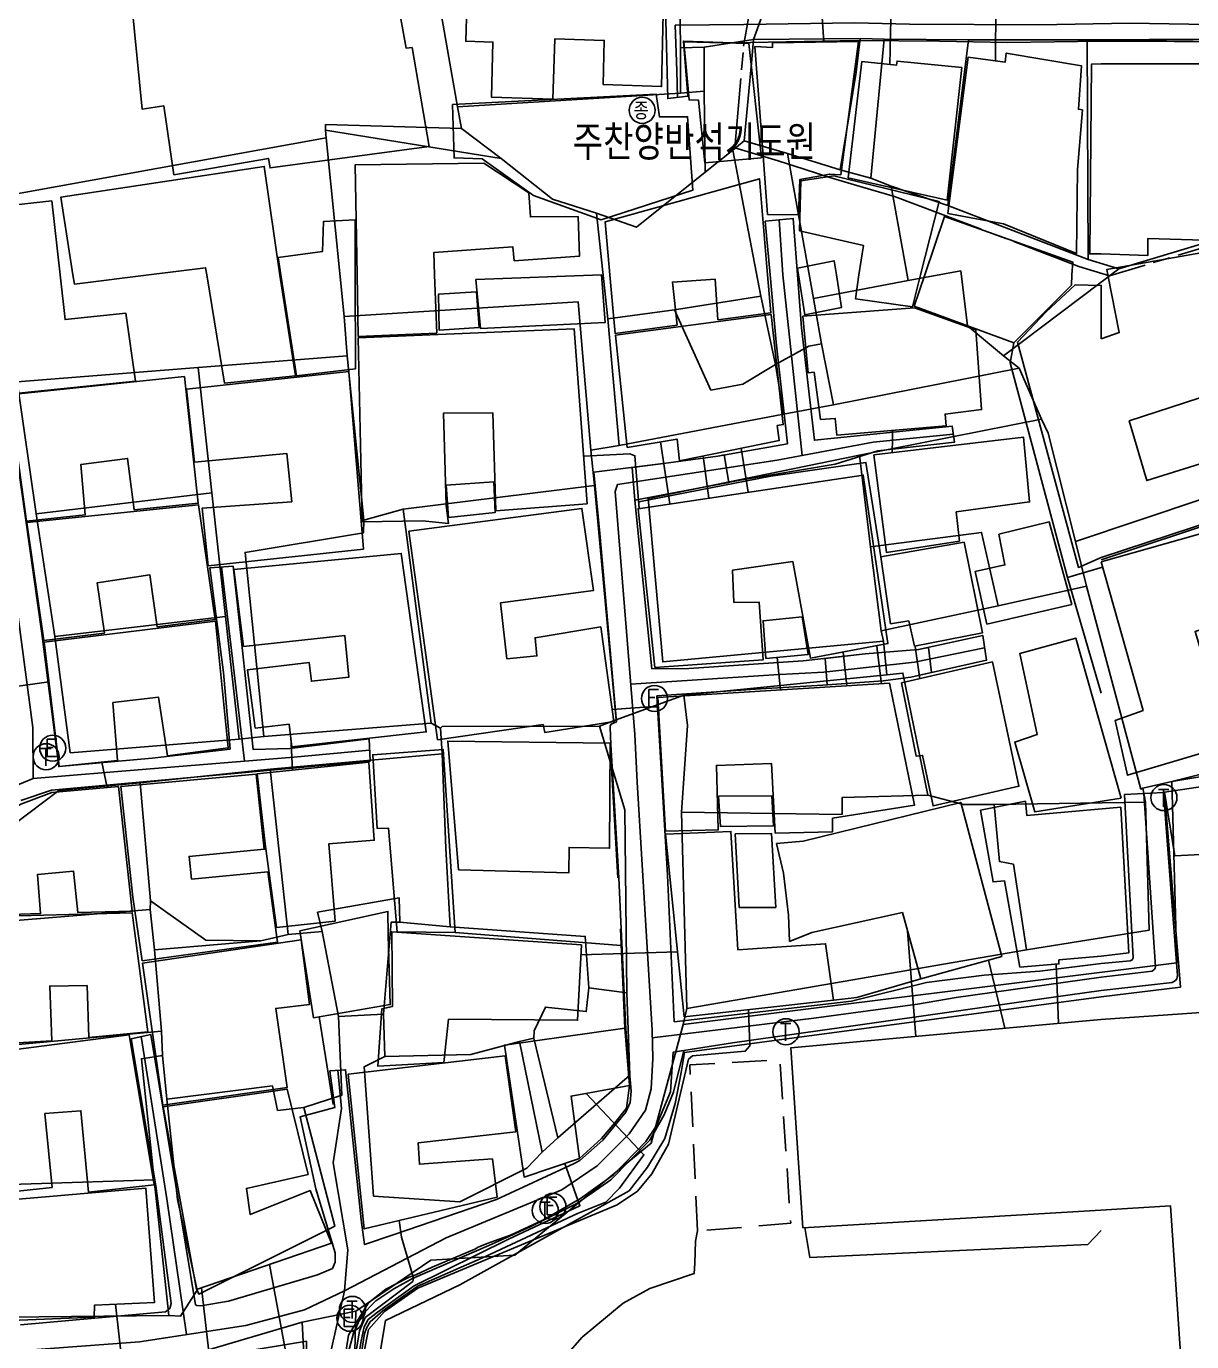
# Model space of a CAD drawing. Header units: feet. Extents: x 197796 to 199821, y 552499 to 555392.
# Drawn here: x 198871 to 198938, y 553632.3 to 553707.9 of the extents above; entities that cross this region are included whole.
import ezdxf

# ---------------------------------------------------------------- set-up
doc = ezdxf.new("R2010")
doc.units = ezdxf.units.FT
doc.header["$MEASUREMENT"] = 0
doc.linetypes.add('ANYANG3', pattern=[3, 2, -1])
doc.linetypes.add('JEON', pattern=[12, 4, -0.5, 1, -0.5, 4, -0.5, 1, -0.5])
for name, color, linetype in [('AAA001', 7, 'CONTINUOUS'), ('AAA004', 7, 'ANYANG3'), ('AAA008', 7, 'CONTINUOUS'), ('AAB124', 7, 'CONTINUOUS'), ('AAC001', 7, 'CONTINUOUS'), ('AD002', 7, 'CONTINUOUS'), ('AD0022', 1, 'CONTINUOUS'), ('ADA085', 1, 'CONTINUOUS'), ('AE150', 7, 'CONTINUOUS'), ('AZ0202', 7, 'CONTINUOUS'), ('AZ0203', 7, 'CONTINUOUS'), ('AZ080', 1, 'CONTINUOUS'), ('AZ0802', 7, 'CONTINUOUS'), ('CAA001', 7, 'CONTINUOUS'), ('CAA002', 30, 'CONTINUOUS'), ('EA0018', 7, 'JEON'), ('wipco_지적', 20, 'CONTINUOUS'), ('ZC002', 7, 'CONTINUOUS')]:
    doc.layers.add(name, color=color, linetype=linetype)
doc.styles.add('GHS', font='ROMANS', dxfattribs={"bigfont": 'NGSW.shx'})
doc.styles.add('NGSW', font='ROMANS.shx', dxfattribs={"bigfont": 'NGSW.shx'})

# ---------------------------------------------------------------- blocks, each defined once
blk = doc.blocks.new('AZ0203')
at = {"layer": 'AZ0203'}
blk.add_circle((0, 0), 0.75, dxfattribs=at)
at = {"layer": 'AZ0203', "style": 'GHS'}
blk.add_text('T', height=1, dxfattribs=at).set_placement((-0.362, -0.524))
blk = doc.blocks.new('AAB124')
at = {"layer": 'AAB124'}
blk.add_circle((0, 0), 0.75, dxfattribs=at)
at = {"layer": 'AAB124', "style": 'GHS'}
blk.add_text('종', height=1, dxfattribs=at).set_placement((-0.494, -0.533))
blk = doc.blocks.new('AZ0202')
at = {"layer": 'AZ0202'}
blk.add_circle((0, 0), 0.75, dxfattribs=at)
at = {"layer": 'AZ0202', "style": 'GHS'}
blk.add_text('E', height=1, dxfattribs=at).set_placement((-0.496, -0.477))

msp = doc.modelspace()

# ---------------------------------------------------------------- linework, layer by layer
at = {"layer": 'AAA001', "color": 255, "flags": 128}
for points in [[(198904.74, 553710.73), (198904.73, 553712.29), (198899.59, 553712.52), (198899.47, 553710.43), (198907.61, 553710.29), (198907.49, 553704.41), (198904.13, 553704.53), (198904.19, 553707.07), (198901.35, 553707.16), (198901.24, 553703.69), (198897.71, 553703.8), (198897.79, 553706.97), (198896.23, 553707.02), (198896.3, 553709.74), (198894.61, 553709.78), (198894.82, 553715.6), (198896.3, 553715.56), (198896.3, 553715.81), (198908.07, 553715.83), (198908.1, 553710.81)], [(198879.45, 553699.34), (198878.87, 553703.3), (198877.63, 553703.11), (198877.03, 553709.13), (198887, 553710.61), (198887.09, 553709.96), (198892.2, 553709.92), (198892.8, 553706.63), (198893.14, 553706.66), (198894.12, 553700.97), (198884.98, 553699.74), (198884.88, 553700.28)], [(198912.5, 553706.89), (198913.23, 553700.32), (198909.98, 553700.03), (198909.61, 553703.63), (198909.07, 553703.65), (198908.76, 553706.98)], [(198913.57, 553697.07), (198913.32, 553700.44), (198912.85, 553706.72), (198913.87, 553706.67), (198913.87, 553706.92), (198918.8, 553707), (198917.79, 553699.34), (198917.16, 553699.38), (198915.44, 553699.08), (198915.36, 553697.05)], [(198918.21, 553699.17), (198919, 553705.85), (198920.99, 553705.64), (198921.03, 553705.88), (198924.75, 553705.51), (198923.91, 553697.89)], [(198923.94, 553697.11), (198927.15, 553696.53), (198931.35, 553694.81), (198931.4, 553699.65), (198931.68, 553703.07), (198931.45, 553703.11), (198931.63, 553705.61), (198927.3, 553706.34), (198927.25, 553705.82), (198925.12, 553706.1)], [(198932.77, 553694.8), (198935.44, 553694.7), (198935.45, 553695.69), (198938.67, 553695.58), (198938.69, 553696.66), (198941.68, 553696.57), (198941.9, 553705.72), (198932.77, 553705.73), (198932.2, 553705.7), (198932.11, 553694.79)], [(198889.99, 553693.59), (198890.05, 553690.05), (198894.56, 553690.24), (198894.44, 553693.59), (198894.39, 553694.87), (198898.93, 553695.21), (198899.02, 553694.4), (198902.76, 553694.66), (198902.7, 553696.94), (198899.95, 553696.92), (198899.85, 553698.3), (198897.27, 553700.02), (198889.87, 553699.92)], [(198904.52, 553693.59), (198904.81, 553690.22), (198908.38, 553690.7), (198908.11, 553693.18), (198910.56, 553693.35), (198910.73, 553691.01), (198913.77, 553691.41), (198913.58, 553693.59), (198913.11, 553699.12), (198904.25, 553696.64)], [(198922.38, 553693.59), (198923.44, 553697.8), (198917.4, 553699.29), (198915.49, 553699), (198915.42, 553696.12), (198919.09, 553695.28), (198918.83, 553693.59), (198918.63, 553692.22), (198921.91, 553691.75)], [(198869.21, 553693.6), (198869.96, 553686.73), (198877.24, 553687.48), (198876.69, 553691.38), (198873.19, 553691.02), (198872.9, 553693.6), (198872.42, 553697.84), (198868.78, 553697.45)], [(198931.08, 553693.59), (198931.05, 553692.99), (198927.75, 553689.69), (198922.01, 553691.8), (198922.62, 553693.59), (198923.75, 553696.94), (198931.13, 553694.33)], [(198932.76, 553689.92), (198933.8, 553690.27), (198933.15, 553693.59), (198933.09, 553693.9), (198942.38, 553695.54), (198942.67, 553693.59), (198942.87, 553692.17), (198938.58, 553691.28), (198939.97, 553687.02), (198934.38, 553685.19), (198935.38, 553681.76), (198938.46, 553682.72), (198939.42, 553679.53), (198932.76, 553677.35), (198931.45, 553676.77), (198927.95, 553689.73), (198929.6, 553691.47), (198931.26, 553693.02), (198932.77, 553692.98)], [(198915.36, 553693.59), (198915.73, 553691.29), (198917.84, 553691.72), (198917.54, 553693.59), (198917.41, 553694.4), (198915.3, 553693.97)], [(198896.81, 553693.33), (198904.04, 553693.59), (198904.25, 553690.86), (198897.08, 553690.5)], [(198896.99, 553690.56), (198894.69, 553690.42), (198894.66, 553692.48), (198896.84, 553692.61)], [(198916.62, 553685.27), (198916.26, 553687.99), (198915.91, 553687.96), (198915.6, 553691.21), (198922.03, 553691.7), (198925.56, 553690.43), (198925.89, 553685.85), (198923.79, 553685.59), (198923.85, 553684.91), (198917.56, 553684.38), (198917.47, 553685.34)], [(198905.51, 553683.67), (198904.83, 553690.12), (198913.78, 553691.31), (198914.48, 553684.98), (198914.14, 553684.93), (198914.25, 553684.06), (198908.51, 553682.9), (198908.38, 553684.15)], [(198890.27, 553679.4), (198890.05, 553689.98), (198902.46, 553690.49), (198903.2, 553680.43), (198897.96, 553680.03), (198897.78, 553685.66), (198894.94, 553685.64), (198895.1, 553680.33), (198895.24, 553679.3), (198893.75, 553679.45)], [(198870.98, 553679.44), (198869.97, 553686.69), (198880.05, 553687.74), (198880.85, 553680.46), (198877.17, 553680.08), (198876.78, 553683.04), (198874.09, 553682.68), (198874.34, 553679.79)], [(198881.42, 553676.86), (198881.07, 553680.17), (198886.22, 553680.55), (198885.94, 553683.33), (198880.64, 553682.83), (198880.18, 553687.02), (198889.51, 553688.04), (198890.35, 553677.83)], [(198919.7, 553683.25), (198928.29, 553684.27), (198928.65, 553680.54), (198924.43, 553679.96), (198924.61, 553678.29), (198920.41, 553677.64)], [(198895.1, 553681.51), (198897.84, 553681.69), (198897.92, 553679.93), (198895.23, 553679.65)], [(198907.09, 553671.02), (198906.14, 553680.15), (198919.08, 553682.08), (198920.5, 553672.39), (198916.04, 553671.56), (198915.03, 553677.11), (198911.56, 553676.61), (198911.65, 553674.76), (198913.09, 553674.78), (198913.33, 553671.47)], [(198871.97, 553672.57), (198871, 553679.36), (198880.87, 553680.38), (198881.82, 553673.77), (198878.49, 553673.36), (198878.07, 553676.34), (198875.04, 553675.89), (198875.45, 553673)], [(198894.6, 553666.87), (198892.96, 553678.85), (198902.91, 553680.16), (198903.57, 553675.44), (198898.23, 553674.74), (198898.59, 553671.52), (198900.32, 553671.69), (198900.21, 553672.73), (198903.99, 553673.35), (198904.75, 553667.91), (198900.78, 553667.28), (198900.68, 553667.74)], [(198926.19, 553673.51), (198925.51, 553676.53), (198927.23, 553676.92), (198926.88, 553678.68), (198929.78, 553679.39), (198931.07, 553674.64)], [(198922.02, 553672.24), (198921.7, 553673.7), (198920.65, 553673.53), (198920.09, 553677.39), (198924.88, 553678.22), (198925.94, 553673.02)], [(198882.9, 553676.65), (198892.52, 553677.58), (198893.96, 553667.32), (198886.23, 553666.46), (198886.07, 553667.77), (198884.12, 553667.54), (198883.68, 553670.89), (198887.23, 553671.3), (198887.35, 553670.23), (198889.5, 553670.46), (198889.28, 553672.85), (198883.45, 553672.23)], [(198876.21, 553665.67), (198872.859, 553665.33), (198871.98, 553672.48), (198881.84, 553673.68), (198882.57, 553666.4), (198879.08, 553665.94), (198878.57, 553669.31), (198875.94, 553669)], [(198913.49, 553671.53), (198913.32, 553673.71), (198915.57, 553673.94), (198915.91, 553671.76)], [(198921.28, 553670.13), (198926.52, 553671.34), (198928.03, 553664.19), (198923.1, 553663.06), (198922.49, 553665.97), (198922.12, 553665.93)], [(198907.27, 553669.29), (198920.6, 553670.11), (198922.02, 553663.1), (198917.32, 553662.35), (198917.31, 553661.57), (198914.02, 553661.5), (198913.8, 553665.51), (198910.64, 553665.39), (198910.75, 553661.68), (198907.71, 553661.62)], [(198895.82, 553659.39), (198902.16, 553659.22), (198902.17, 553660.68), (198904.5, 553660.63), (198904.53, 553666.67), (198895.19, 553666.79)], [(198892.28, 553655.83), (198891.79, 553661.78), (198891.14, 553661.76), (198890.88, 553666), (198894.92, 553666.31), (198895.62, 553655.78)], [(198952.14, 553666.19), (198952.62, 553661), (198937, 553660.19), (198936.41, 553663.85)], [(198884.24, 553664.91), (198890.66, 553665.57), (198890.97, 553661.09), (198888.36, 553660.89), (198888.71, 553656.43), (198885.35, 553656.08), (198884.69, 553660.89)], [(198877.63, 553654.15), (198877.08, 553657.81), (198876.4, 553664.18), (198884.18, 553664.89), (198884.64, 553660.57), (198880.32, 553660.16), (198880.46, 553658.86), (198884.84, 553659.27), (198885.4, 553655.23)], [(198868.31, 553656.77), (198868.13, 553661.63), (198870.64, 553663.17), (198872.43, 553663.84), (198876.26, 553664.17), (198877.05, 553657.01), (198873.93, 553656.93), (198873.67, 553659.32), (198871.6, 553659.12), (198871.78, 553656.87)], [(198910.76, 553663.62), (198913.82, 553663.65), (198913.92, 553661.91), (198910.87, 553661.88)], [(198914.84, 553655.26), (198914.79, 553656.79), (198914.5, 553659.2), (198914.1, 553660.9), (198915.63, 553661.04), (198924.69, 553663.26), (198927.05, 553654.4), (198922.4, 553653.12), (198921.33, 553656.93), (198916.13, 553655.79)], [(198932.76, 553654.43), (198930.33, 553654.21), (198930.33, 553653.98), (198928.09, 553653.8), (198927.21, 553658.75), (198926.55, 553658.69), (198925.83, 553662.81), (198928.41, 553663.33), (198928.48, 553662.52), (198933.89, 553662.99), (198934.36, 553654.62)], [(198908.78, 553650.94), (198907.72, 553661.44), (198911.47, 553661.6), (198911.88, 553654.79), (198916.92, 553655.14), (198917.38, 553651.89)], [(198911.71, 553661.46), (198913.8, 553661.48), (198914.05, 553657.23), (198911.95, 553657.22)], [(198867.22, 553649.26), (198867.17, 553651.79), (198868.43, 553651.99), (198868.31, 553656.68), (198877.05, 553656.92), (198877.95, 553650.07), (198874.55, 553649.75), (198874.46, 553652.73), (198872.31, 553652.71), (198872.43, 553649.56)], [(198886.68, 553655.89), (198891.75, 553657), (198891.77, 553655.64), (198891.89, 553651.64), (198887.48, 553650.89)], [(198878.82, 553645.86), (198877.65, 553654.03), (198886.76, 553655.37), (198887.25, 553651.65), (198885.3, 553651.42), (198885.95, 553646.87)], [(198902.88, 553655.08), (198891.97, 553655.83), (198892.01, 553651.53), (198891.41, 553651.4), (198891.18, 553648.1), (198894.96, 553648.32), (198895.24, 553650.8), (198902.66, 553650.74)], [(198868.99, 553640.76), (198868.12, 553648.78), (198876.87, 553649.9), (198878.31, 553641.29), (198874.54, 553640.85), (198874.1, 553645.54), (198872.03, 553645.38), (198872.44, 553641.13)], [(198905.38, 553650.29), (198905.64, 553646.99), (198902.28, 553646.38), (198902.77, 553642.79), (198899.58, 553641.73), (198898.45, 553649.31)], [(198898.5, 553648.7), (198889.46, 553647.64), (198890.39, 553638.75), (198898.04, 553640.58), (198897.76, 553642.77), (198893.56, 553642.46), (198893.5, 553643.7), (198899.1, 553644.33)], [(198888.5, 553637.92), (198880.75, 553635.26), (198878.83, 553645.76), (198885.96, 553646.78), (198887.16, 553641.88), (198883.62, 553641.07), (198883.84, 553639.57), (198887.28, 553640.95)], [(198869.62, 553633.46), (198869.38, 553640.37), (198877.84, 553641.08), (198878.33, 553634.51), (198874.88, 553634.36), (198874.86, 553633.67)]]:
    msp.add_lwpolyline(points, close=True, dxfattribs=at)
for points in [[(198878, 553693.59), (198873.73, 553693.06), (198873.64, 553693.59), (198872.95, 553698.06), (198884.64, 553699.82), (198885.53, 553693.58), (198886.43, 553687.78), (198882.36, 553687.36), (198881.34, 553693.59), (198881.27, 553694), (198878, 553693.59)], [(198885.6, 553693.59), (198886.49, 553687.79), (198889.88, 553688.18), (198889.87, 553693.59), (198889.86, 553696.76), (198888.05, 553696.66), (198888, 553694.94), (198885.45, 553694.59), (198885.6, 553693.59)], [(198932.76, 553677.1), (198935.17, 553668.54), (198933.57, 553667.98), (198934.28, 553664.83), (198943.25, 553667.5), (198941.76, 553670.77), (198939.12, 553669.9), (198938.16, 553673.08), (198941.71, 553674.23), (198940.09, 553679.17), (198932.76, 553677.1)]]:
    msp.add_lwpolyline(points, dxfattribs=at)
at = {"layer": 'AAA001', "color": 255}
msp.add_lwpolyline([(198933.91, 553663.5), (198931.3, 553672.71), (198928.08, 553671.83), (198929.08, 553667.16), (198927.79, 553666.73), (198928.95, 553662.72), (198933.91, 553663.5)], dxfattribs=at)
at = {"layer": 'AAA004', "color": 255, "flags": 128}
msp.add_lwpolyline([(198909.56, 553638.63), (198909.11, 553648.18), (198914.28, 553648.47), (198914.91, 553639.07)], close=True, dxfattribs=at)
at = {"layer": 'AAA008', "color": 255, "flags": 128}
for points in [[(198895.46, 553703.39), (198907.18, 553703.97), (198907.36, 553702.67), (198908.98, 553702.68), (198909.29, 553698.46), (198904.01, 553696.76), (198900.12, 553698.15), (198897.18, 553700.27), (198895.56, 553700.31)], [(198932.75, 553639.82), (198936.75, 553640.07), (198939.44, 553600.49), (198957.06, 553600.07), (198953.19, 553659.13), (198939.16, 553658.22), (198939.62, 553651.27), (198932.75, 553650.79), (198914.92, 553649.16), (198915.61, 553638.81)]]:
    msp.add_lwpolyline(points, close=True, dxfattribs=at)
at = {"layer": 'AAC001', "color": 255, "flags": 128}
for points in [[(198930.83, 553676.2), (198927.53, 553688.54), (198927.75, 553689.69)], [(198906.17, 553680.54), (198913.77, 553682.01), (198919.24, 553682.81), (198920.09, 553677.39)], [(198939.96, 553679.6), (198932.76, 553677.2)], [(198932.76, 553669.54), (198930.83, 553676.2), (198932.84, 553676.78)], [(198904.53, 553666.6), (198904.98, 553658.93)], [(198888.5, 553570.48), (198884.94, 553575.67), (198887.13, 553596.05), (198884.86, 553596.59), (198886.87, 553605.27), (198891.61, 553633.48), (198895.89, 553635.54), (198905.62, 553640.93), (198906.67, 553642.29), (198907.68, 553643.94), (198908.27, 553645.95), (198908.61, 553647.73), (198908.81, 553648.89), (198932.76, 553652.08), (198937.32, 553652.64), (198936.41, 553663.85)], [(198905.12, 553656), (198905.38, 553650.29)], [(198905.17, 553655.04), (198895.62, 553655.78)], [(198922.4, 553653.12), (198918.72, 553652.04), (198917.38, 553651.9)], [(198888.61, 553645.9), (198887.79, 553650.94)], [(198905.64, 553646.99), (198905.47, 553645.69), (198904.8, 553644.85), (198904.04, 553643.95), (198902.77, 553642.79)]]:
    msp.add_lwpolyline(points, dxfattribs=at)
at = {"layer": 'AD002', "color": 255, "flags": 128}
for points in [[(198908.41, 553703.8), (198908.36, 553705.31), (198908.27, 553707.94), (198912.22, 553707.98), (198918.6, 553708.08), (198921.74, 553708.01), (198929.16, 553707.97), (198934.41, 553708.05), (198944.56, 553707.88), (198951.39, 553707.57), (198952.31, 553707.57), (198952.87, 553707.8), (198953.18, 553708.32), (198953.43, 553711.9), (198953.86, 553714.9), (198954.37, 553718.04), (198955.28, 553722.26), (198956.12, 553725.81), (198956.51, 553727.86), (198956.54, 553729.4), (198956.21, 553730.62), (198955.09, 553733.59), (198952.66, 553740.46)], [(198871.35, 553664.63), (198871.33, 553667.57), (198867.87, 553693.6), (198867.56, 553695.46), (198866.16, 553706.08), (198866.12, 553706.44), (198865.47, 553707.74), (198864.09, 553714.74), (198863.9, 553716.31), (198862.79, 553725.01)], [(198914.45, 553693.59), (198914.25, 553696.75)], [(198914.45, 553693.59), (198915.57, 553683.21)], [(198924.26, 553684.43), (198919.65, 553683.97), (198914.13, 553682.94), (198904.96, 553681.54), (198904.82, 553681.14), (198905.95, 553667.16), (198906.08, 553664.42), (198906.94, 553650.17), (198906.98, 553648.54), (198906.89, 553646.79), (198906.57, 553645.57), (198905.63, 553644.22), (198903.78, 553642.38), (198901.76, 553640.99), (198895.1, 553638.24), (198889.25, 553635.18), (198886.96, 553634.1), (198883.59, 553633.2), (198877.47, 553632.26), (198870.53, 553631.73), (198864.55, 553631.66), (198858.42, 553631.29), (198847.65, 553630.63), (198837.79, 553629.81)], [(198882.18, 553676.8), (198882.87, 553671.03), (198883.51, 553665.64)], [(198926.06, 553672.15), (198922.02, 553671.32), (198916.82, 553670.76), (198913.95, 553670.6), (198905.71, 553670.07)], [(198890.7, 553666.27), (198886.34, 553665.87), (198877.85, 553665.17), (198871.35, 553664.63), (198869.44, 553663.86), (198866.75, 553661.27), (198865.88, 553660.17), (198849.12, 553658.74), (198844.59, 553658.22), (198838.83, 553657.57), (198829.32, 553659.47), (198821.62, 553661.01), (198819.72, 553661.06), (198818.35, 553660.73), (198816.73, 553659.64), (198816.02, 553659.45), (198810.51, 553660.35), (198810.27, 553660.25), (198809.32, 553657.03), (198808.33, 553655.51), (198807.04, 553654.6), (198804.71, 553653.54)], [(198935.22, 553663.77), (198935.88, 553653.82), (198935.86, 553653.73), (198935.82, 553653.67), (198935.69, 553653.57), (198932.76, 553653.22), (198924.43, 553652.04), (198922.2, 553651.66), (198916.25, 553650.86), (198906.95, 553649.74)], [(198877.56, 553649.8), (198879.04, 553640.48), (198880.17, 553632.67)], [(198888.87, 553647.87), (198889.08, 553645.66), (198888.61, 553642.55), (198889.44, 553637.55), (198889.25, 553635.18), (198888.22, 553630.59), (198887.63, 553624.25), (198886.26, 553613.34), (198885.34, 553605.44), (198883.68, 553597.32)]]:
    msp.add_lwpolyline(points, dxfattribs=at)
at = {"layer": 'AD0022', "color": 255, "flags": 128}
for points in [[(198907.68, 553710.51), (198907.84, 553703.72), (198908.99, 553703.87), (198908.74, 553707.03), (198911.57, 553706.93), (198918.77, 553707.07), (198923.47, 553707.02), (198927.36, 553706.95), (198932.77, 553707.02), (198941.17, 553706.98), (198952.27, 553706.63), (198952.63, 553706.65), (198953.2, 553706.84), (198953.58, 553707.15), (198953.75, 553707.59), (198953.82, 553709.56)], [(198888.68, 553627.46), (198889.48, 553632.63), (198890.64, 553634.49), (198891.63, 553635.28), (198892.85, 553635.92), (198892.98, 553635.98), (198893.35, 553636.11), (198894.29, 553636.55), (198896.75, 553637.59), (198896.95, 553637.69), (198897.45, 553637.91), (198897.88, 553638.07), (198898.8, 553638.39), (198900.66, 553639.24), (198902.83, 553640.5), (198904.73, 553641.85), (198906.58, 553643.77), (198907.18, 553644.66), (198908, 553646.63), (198908.1, 553648.07), (198908.15, 553648.9), (198911.57, 553649.44), (198917.97, 553650.35), (198925.09, 553651.36), (198930.03, 553652.06), (198932.76, 553652.45), (198936.84, 553652.91), (198937.03, 553653.02), (198937.12, 553653.13), (198937.16, 553653.32), (198936.35, 553663.83), (198934.1, 553663.71), (198934.61, 553654.33), (198934.55, 553654.22), (198934.42, 553654.16), (198932.76, 553654), (198929.23, 553653.56), (198926.04, 553653.33), (198922.72, 553652.92), (198918.4, 553651.83), (198908.22, 553650.66), (198907.97, 553656.13), (198907.82, 553659.09), (198907.22, 553669.39), (198913.17, 553669.8), (198916.76, 553670), (198920.23, 553670.25), (198921.81, 553670.47), (198926.17, 553671.44), (198925.95, 553672.86), (198922.26, 553672.05), (198919.19, 553671.8), (198915.63, 553671.4), (198909.05, 553670.97), (198906.93, 553670.94), (198905.94, 553680.64), (198909.7, 553681.35), (198912, 553681.78), (198917.47, 553682.71), (198919.92, 553683.47), (198924.32, 553683.97), (198924.19, 553684.9), (198919.67, 553684.43), (198916.27, 553684.08), (198915.53, 553690.55), (198915.3, 553693.59), (198915.06, 553696.83), (198913.45, 553696.67), (198913.73, 553693.59), (198914.08, 553689.73), (198914.73, 553683.88), (198910.72, 553683.17), (198907.88, 553682.78), (198903.59, 553682.25), (198903.93, 553678.72), (198904.89, 553667.89), (198904.58, 553667.76), (198904.54, 553667.66), (198904.53, 553667.57), (198904.57, 553666.6), (198905.03, 553658.93), (198905.17, 553656), (198905.44, 553650.23), (198905.73, 553646.66), (198905.68, 553646.01), (198905.44, 553645.45), (198904.1, 553643.84), (198902.78, 553642.68), (198902.46, 553642.5), (198897.99, 553640.43), (198892.11, 553638.43), (198890.41, 553637.85), (198890.21, 553639.27), (198889.32, 553647.9), (198888.42, 553647.83), (198888.7, 553645.72), (198886.71, 553645.19), (198887.61, 553641.06), (198888.71, 553637.37), (198888.71, 553636.84), (198888.56, 553636.48), (198887.7, 553636.1), (198882.59, 553634.6), (198880.99, 553634.33), (198880.77, 553634.35), (198880.69, 553634.39), (198879.54, 553641.35), (198878.13, 553649.92), (198876.99, 553649.68), (198878.41, 553641.23), (198879.29, 553634.46), (198879.21, 553634.18), (198878.96, 553633.98), (198870.62, 553633.24)], [(198870.65, 553663.37), (198872.4, 553663.96), (198877.9, 553664.46), (198885.87, 553665.19), (198890.73, 553665.63), (198890.67, 553666.91), (198886.12, 553666.36), (198884.01, 553666.3), (198883.37, 553672.17), (198882.85, 553676.85), (198881.51, 553676.74), (198882.29, 553670.74), (198882.68, 553666.33), (198878.19, 553665.8), (198872.83, 553665.32), (198871.85, 553672.97), (198869.72, 553688.04)], [(198875.4, 553630.36), (198887.07, 553632.3), (198887.02, 553624.01)]]:
    msp.add_lwpolyline(points, dxfattribs=at)
at = {"layer": 'ADA085', "color": 255, "flags": 128}
for points in [[(198909.56, 553638.63), (198909.44, 553638.05), (198909.39, 553636.77), (198909.37, 553636.18), (198906.81, 553635.33), (198905.28, 553634.47), (198902.93, 553632.53), (198900.74, 553630.03), (198899.4, 553627.96), (198898.45, 553626.03), (198897.88, 553624.55), (198897.56, 553623.89)], [(198932.76, 553638.66), (198931.99, 553637.86), (198916.01, 553637.11), (198915.72, 553638.82)]]:
    msp.add_lwpolyline(points, dxfattribs=at)
at = {"layer": 'AE150', "color": 255, "flags": 128}
for points in [[(198905.94, 553680.64), (198905.79, 553682.52), (198907.88, 553682.78), (198910.72, 553683.17), (198911.09, 553683.24), (198911.36, 553681.66), (198909.7, 553681.35)], [(198917.01, 553670.02), (198916.9, 553671.54), (198919.19, 553671.8), (198922.26, 553672.05), (198922.84, 553672.17), (198923, 553670.73), (198921.81, 553670.47), (198920.23, 553670.25)]]:
    msp.add_lwpolyline(points, close=True, dxfattribs=at)
at = {"layer": 'AZ080', "color": 255, "flags": 128}
msp.add_lwpolyline([(198908.81, 553648.89), (198908.61, 553647.73), (198908.27, 553645.95), (198907.68, 553643.94), (198906.67, 553642.29), (198905.62, 553640.93), (198895.89, 553635.54), (198891.61, 553633.48), (198886.87, 553605.27), (198884.86, 553596.59), (198887.13, 553596.05)], dxfattribs=at)
at = {"layer": 'AZ0802', "color": 255, "flags": 128}
msp.add_lwpolyline([(198908.76, 553649), (198908.18, 553646.61), (198907.63, 553645.31), (198906.81, 553643.85), (198904.57, 553641.56), (198902.61, 553640.21), (198899.94, 553638.86), (198897.56, 553637.8), (198893.17, 553635.89), (198892.09, 553635.3), (198891.05, 553634.62), (198890.23, 553633.77), (198889.77, 553632.76), (198889.47, 553631.6), (198887.45, 553617.54), (198886.55, 553609.46), (198885.91, 553605.04), (198884.37, 553597.01), (198884.75, 553596.57)], dxfattribs=at)
at = {"layer": 'CAA001', "color": 255, "flags": 128}
for points, elevation in [([(198916.81, 553706.968), (198916.71, 553708.69), (198916.72, 553709.151)], 60), ([(198920.75, 553683.375), (198920.76, 553684.14), (198920.77, 553684.65)], 60), ([(198907.298, 553668.804), (198904.652, 553668.609)], 55), ([(198885.511, 553596.037), (198884.86, 553596.52), (198884.69, 553597.17), (198885.53, 553600.14), (198886.48, 553604.84), (198887.91, 553616.04), (198889.11, 553622.77), (198890.12, 553630.34), (198890.63, 553632.96), (198891.56, 553634), (198893.47, 553635.34), (198904.94, 553640.14), (198906.1, 553640.91), (198906.93, 553641.92), (198907.88, 553643.62), (198909.03, 553648.5), (198909.27, 553648.69), (198912.3, 553648.96), (198912.56, 553649.27), (198912.48, 553651.349)], 55), ([(198885.861, 553631.735), (198884.95, 553636.701)], 50)]:
    msp.add_lwpolyline(points, dxfattribs=dict(at, elevation=elevation))
at = {"layer": 'CAA002', "color": 255, "flags": 128}
for points, elevation in [([(198920.61, 553705.68), (198920.69, 553709.209)], 59), ([(198926.71, 553709.189), (198926.68, 553705.895)], 58), ([(198907.96, 553680.421), (198907.42, 553683.989)], 57), ([(198906.199, 553680.159), (198905.95, 553683.19), (198905.66, 553683.3), (198902.998, 553683.17)], 56), ([(198910.209, 553680.757), (198909.88, 553683.177)], 58), ([(198912.46, 553681.093), (198912.07, 553683.619)], 59), ([(198918.139, 553669.959), (198917.92, 553671.91)], 57), ([(198920.14, 553670.082), (198919.91, 553671.91), (198919.87, 553672.273)], 58), ([(198922.331, 553670.373), (198922.06, 553672.22), (198922.06, 553672.24)], 59), ([(198914.32, 553669.724), (198914.14, 553671.592)], 56), ([(198872.261, 553670.19), (198869.697, 553669.84)], 51), ([(198886.26, 553665.118), (198886.162, 553667.014)], 52), ([(198875.619, 553664.115), (198875.298, 553665.578)], 51), ([(198922.109, 553649.817), (198921.629, 553655.866)], 56), ([(198908.403, 553654.67), (198902.851, 553654.5)], 54), ([(198927.219, 553650.284), (198926.292, 553654.191)], 57), ([(198930.31, 553650.567), (198930.21, 553653.02), (198930.18, 553653.968)], 58), ([(198884.35, 553596.262), (198886.02, 553603.96), (198887.4, 553613.44), (198887.76, 553616.4), (198888.85, 553622.84), (198889.57, 553627.39), (198890.4, 553632.73), (198890.54, 553633.07), (198890.74, 553633.41), (198891.46, 553634.04), (198892.72, 553634.93), (198893.48, 553635.45), (198897.36, 553637.16), (198902.66, 553639.64), (198904.28, 553640.28), (198905.07, 553641.09), (198906.47, 553643.01), (198903.152, 553646.538)], 53), ([(198884.761, 553607.84), (198886.04, 553607.72), (198886.37, 553607.67), (198886.54, 553608.54), (198887.66, 553617.16), (198888.31, 553620.89), (198889.32, 553627.04), (198889.85, 553630.12), (198890.22, 553632.31), (198890.38, 553633.12), (198890.62, 553633.53), (198891.15, 553633.97), (198893.26, 553635.47), (198898.69, 553638.15), (198902.79, 553640.08), (198901.93, 553642.511)], 52), ([(198886.903, 553629.98), (198889.29, 553629.94), (198889.66, 553630.1), (198890.11, 553632.89), (198890.45, 553633.66), (198893.19, 553635.73), (198893.22, 553635.92), (198892.54, 553638.28), (198892.39, 553639.228)], 51), ([(198881.569, 553630.678), (198881.04, 553635.36)], 49), ([(198876.55, 553630.32), (198876.09, 553634.413)], 48)]:
    msp.add_lwpolyline(points, dxfattribs=dict(at, elevation=elevation))
at = {"layer": 'EA0018', "color": 255}
msp.add_lwpolyline([(198941.03, 553695.87), (198933.25, 553693.54), (198931.48, 553694.08), (198923.37, 553697.16), (198920.87, 553698.1), (198918.91, 553698.67), (198917.17, 553699.18), (198915.69, 553699.66), (198914.2, 553700.15), (198911.7, 553700.9), (198912.2, 553706.73), (198912.48, 553708.34)], dxfattribs=at)
at = {"layer": 'wipco_지적', "color": 20}
for points in [[(198894.512, 553710.881), (198894.551, 553710.157), (198895.321, 553705.756), (198895.761, 553703.242), (198895.981, 553701.996), (198888.171, 553702.225), (198888.17, 553701.914), (198888.2, 553701.46), (198868.898, 553697.984), (198868.03, 553705.756), (198867.553, 553708.869), (198876.921, 553709.878), (198887.044, 553710.953), (198892.09, 553709.745), (198894.512, 553710.881)], [(198908.544, 553709.651), (198908.568, 553706.632), (198908.567, 553704.045), (198895.761, 553703.242), (198895.321, 553705.756), (198894.551, 553710.157), (198908.544, 553709.651)], [(198952.78, 553709.199), (198952.478, 553707.2), (198947.072, 553707.164), (198942.627, 553707.165), (198931.953, 553707.107), (198925.14, 553707.108), (198920.282, 553707.137), (198918.912, 553707.178), (198912.774, 553707.116), (198913.401, 553708.871), (198920.006, 553708.957), (198920.713, 553708.957), (198926.75, 553709.015), (198931.824, 553709.009), (198942.141, 553709.126), (198952.78, 553709.199)], [(198909.931, 553706.671), (198909.931, 553704.152), (198908.567, 553704.045), (198908.568, 553706.632), (198909.931, 553706.671)], [(198912.774, 553707.116), (198912.65, 553705.756), (198912.242, 553701.296), (198911.581, 553700.752), (198909.997, 553699.488), (198909.931, 553704.152), (198909.931, 553706.671), (198912.774, 553707.116)], [(198912.774, 553707.116), (198918.912, 553707.178), (198918.668, 553705.236), (198917.755, 553699.631), (198914.731, 553700.574), (198912.242, 553701.296), (198912.65, 553705.756), (198912.774, 553707.116)], [(198920.282, 553707.137), (198919.518, 553699.143), (198917.755, 553699.631), (198918.668, 553705.236), (198918.912, 553707.178), (198920.282, 553707.137)], [(198920.282, 553707.137), (198925.14, 553707.108), (198923.944, 553697.574), (198920.688, 553698.687), (198919.518, 553699.143), (198920.282, 553707.137)], [(198931.953, 553707.107), (198932.013, 553694.479), (198923.944, 553697.574), (198925.14, 553707.108), (198931.953, 553707.107)], [(198947.061, 553707.019), (198942.608, 553706.975), (198931.953, 553707.107), (198942.627, 553707.165), (198947.072, 553707.164), (198952.478, 553707.2), (198952.481, 553706.898), (198947.061, 553707.019)], [(198931.953, 553707.107), (198942.608, 553706.975), (198942.495, 553696.572), (198933.777, 553693.944), (198932.013, 553694.479), (198931.953, 553707.107)], [(198908.567, 553704.045), (198909.931, 553704.152), (198909.997, 553699.488), (198906.042, 553696.332), (198903.736, 553697.145), (198901.215, 553697.948), (198898.273, 553700.285), (198895.981, 553701.996), (198895.761, 553703.242), (198908.567, 553704.045)], [(198888.17, 553701.914), (198888.171, 553702.225), (198895.981, 553701.996), (198898.273, 553700.285), (198888.17, 553701.914)], [(198888.2, 553701.46), (198889.237, 553691.194), (198889.406, 553688.938), (198880.838, 553688.271), (198870.435, 553687.437), (198868.898, 553697.984), (198888.2, 553701.46)], [(198888.17, 553701.914), (198898.273, 553700.285), (198901.215, 553697.948), (198903.736, 553697.145), (198904.405, 553691.064), (198905.046, 553683.785), (198903.424, 553683.505), (198902.693, 553692.038), (198889.237, 553691.194), (198888.2, 553701.46), (198888.17, 553701.914)], [(198913.203, 553692.361), (198908.228, 553691.58), (198904.405, 553691.064), (198903.736, 553697.145), (198906.042, 553696.332), (198909.997, 553699.488), (198911.581, 553700.752), (198913.203, 553692.361)], [(198911.581, 553700.752), (198912.242, 553701.296), (198914.731, 553700.574), (198916.221, 553692.24), (198916.685, 553689.633), (198915.957, 553689.496), (198914.032, 553688.432), (198913.203, 553692.361), (198911.581, 553700.752)], [(198920.688, 553698.687), (198921.668, 553693.275), (198916.221, 553692.24), (198914.731, 553700.574), (198917.755, 553699.631), (198919.518, 553699.143), (198920.688, 553698.687)], [(198920.688, 553698.687), (198923.944, 553697.574), (198932.013, 553694.479), (198933.777, 553693.944), (198927.155, 553688.935), (198925.07, 553690.658), (198924.693, 553693.819), (198921.668, 553693.275), (198920.688, 553698.687)], [(198933.777, 553693.944), (198942.495, 553696.572), (198942.652, 553690.356), (198940.036, 553690.883), (198939.338, 553682.301), (198939.661, 553681.06), (198938.614, 553680.72), (198931.295, 553678.27), (198929.705, 553684.493), (198929.322, 553685.295), (198928.051, 553688.219), (198927.155, 553688.935), (198933.777, 553693.944)], [(198925.07, 553690.658), (198927.155, 553688.935), (198928.051, 553688.219), (198917.374, 553686.114), (198916.685, 553689.633), (198916.221, 553692.24), (198921.668, 553693.275), (198924.693, 553693.819), (198925.07, 553690.658)], [(198913.203, 553692.361), (198914.032, 553688.432), (198912.15, 553687.3), (198910.322, 553686.965), (198908.228, 553691.58), (198913.203, 553692.361)], [(198889.406, 553688.938), (198889.237, 553691.194), (198902.693, 553692.038), (198903.424, 553683.505), (198903.624, 553681.485), (198892.627, 553680.131), (198890.37, 553679.482), (198889.406, 553688.938)], [(198904.405, 553691.064), (198908.228, 553691.58), (198910.322, 553686.965), (198912.15, 553687.3), (198914.032, 553688.432), (198914.493, 553685.589), (198905.046, 553683.785), (198904.405, 553691.064)], [(198916.685, 553689.633), (198917.374, 553686.114), (198914.493, 553685.589), (198914.032, 553688.432), (198915.957, 553689.496), (198916.685, 553689.633)], [(198880.838, 553688.271), (198889.406, 553688.938), (198890.37, 553679.482), (198890.353, 553678.763), (198883.536, 553677.639), (198884.619, 553667.046), (198883.207, 553666.908), (198882.416, 553673.953), (198881.632, 553681.069), (198880.838, 553688.271)], [(198880.838, 553688.271), (198881.632, 553681.069), (198871.524, 553679.85), (198870.435, 553687.437), (198880.838, 553688.271)], [(198928.051, 553688.219), (198929.322, 553685.295), (198918.866, 553683.229), (198906.714, 553680.737), (198907.557, 553671.34), (198920.25, 553672.543), (198920.44, 553670.591), (198908.775, 553669.436), (198904.875, 553668.008), (198903.624, 553681.485), (198903.424, 553683.505), (198905.046, 553683.785), (198914.493, 553685.589), (198917.374, 553686.114), (198928.051, 553688.219)], [(198918.866, 553683.229), (198929.322, 553685.295), (198929.705, 553684.493), (198931.295, 553678.27), (198931.927, 553675.701), (198926.834, 553674.559), (198925.885, 553678.784), (198919.507, 553677.953), (198918.866, 553683.229)], [(198919.507, 553677.953), (198920.109, 553673.131), (198920.25, 553672.543), (198907.557, 553671.34), (198906.714, 553680.737), (198918.866, 553683.229), (198919.507, 553677.953)], [(198881.632, 553681.069), (198882.416, 553673.953), (198872.604, 553672.806), (198871.524, 553679.85), (198881.632, 553681.069)], [(198903.624, 553681.485), (198904.875, 553668.008), (198903.925, 553667.653), (198894.869, 553667.625), (198894.779, 553667.524), (198894.234, 553667.811), (198892.627, 553680.131), (198903.624, 553681.485)], [(198938.614, 553680.72), (198941.124, 553675.632), (198941.596, 553670.057), (198943.24, 553666.084), (198936.827, 553664.467), (198935.161, 553664.074), (198935.051, 553664.03), (198931.927, 553675.701), (198931.295, 553678.27), (198938.614, 553680.72)], [(198892.627, 553680.131), (198894.234, 553667.811), (198884.619, 553667.046), (198883.536, 553677.639), (198890.353, 553678.763), (198890.37, 553679.482), (198892.627, 553680.131)], [(198919.507, 553677.953), (198925.885, 553678.784), (198926.834, 553674.559), (198920.109, 553673.131), (198919.507, 553677.953)], [(198931.927, 553675.701), (198935.051, 553664.03), (198935.161, 553664.074), (198935.309, 553663.277), (198926.617, 553663.138), (198924.848, 553663.143), (198922.804, 553663.69), (198921.363, 553670.703), (198920.44, 553670.591), (198920.25, 553672.543), (198920.109, 553673.131), (198926.834, 553674.559), (198931.927, 553675.701)], [(198872.604, 553672.806), (198882.416, 553673.953), (198883.207, 553666.908), (198873.484, 553666.118), (198872.604, 553672.806)], [(198908.775, 553669.436), (198920.44, 553670.591), (198921.363, 553670.703), (198922.804, 553663.69), (198917.875, 553663.547), (198917.863, 553662.573), (198908.623, 553662.712), (198908.982, 553667.683), (198908.775, 553669.436)], [(198951.973, 553666.996), (198936.827, 553664.467), (198943.24, 553666.084), (198951.846, 553668.21), (198951.973, 553666.996)], [(198894.779, 553667.524), (198894.869, 553667.625), (198903.925, 553667.653), (198905.376, 553662.846), (198905.497, 553652.313), (198903.306, 553652.612), (198903.103, 553655.558), (198895.333, 553656.106), (198895.077, 553660.626), (198894.872, 553666.051), (198894.779, 553667.524)], [(198894.872, 553666.051), (198895.077, 553660.626), (198895.333, 553656.106), (198892.443, 553656.388), (198892.407, 553657.771), (198887.713, 553656.949), (198887.969, 553655.848), (198886.014, 553655.665), (198884.979, 553665.175), (198894.872, 553666.051)], [(198884.979, 553665.175), (198886.014, 553655.665), (198884.444, 553655.314), (198881.286, 553655.341), (198878.109, 553657.603), (198877.515, 553664.385), (198884.979, 553665.175)], [(198877.515, 553664.385), (198878.109, 553657.603), (198878.09, 553657.099), (198867.305, 553656.221), (198867.401, 553659.956), (198867.645, 553660.047), (198872.827, 553663.954), (198877.515, 553664.385)], [(198935.161, 553664.074), (198936.827, 553664.467), (198937.114, 553654.048), (198908.72, 553650.503), (198908.938, 553651.419), (198928.466, 553654.797), (198935.524, 553655.924), (198935.309, 553663.277), (198935.161, 553664.074)], [(198926.617, 553663.138), (198926.915, 553659.875), (198927.72, 553659.711), (198928.466, 553654.797), (198908.938, 553651.419), (198908.623, 553662.712), (198917.863, 553662.573), (198917.875, 553663.547), (198922.804, 553663.69), (198924.848, 553663.143), (198926.617, 553663.138)], [(198935.309, 553663.277), (198935.524, 553655.924), (198928.466, 553654.797), (198927.72, 553659.711), (198926.915, 553659.875), (198926.617, 553663.138), (198935.309, 553663.277)], [(198878.09, 553657.099), (198878.109, 553657.603), (198881.286, 553655.341), (198884.444, 553655.314), (198878.327, 553654.789), (198878.09, 553657.099)], [(198887.969, 553655.848), (198887.713, 553656.949), (198892.407, 553657.771), (198892.443, 553656.388), (198891.93, 553656.378), (198891.498, 553651.082), (198888.916, 553650.953), (198887.969, 553655.848)], [(198878.09, 553657.099), (198878.327, 553654.789), (198878.743, 553650.122), (198868.022, 553649.122), (198867.876, 553650.676), (198867.313, 553654.422), (198867.305, 553656.221), (198878.09, 553657.099)], [(198892.443, 553656.388), (198895.333, 553656.106), (198903.103, 553655.558), (198903.306, 553652.612), (198903.158, 553651.236), (198900.804, 553651.497), (198900.164, 553650.126), (198900.142, 553649.711), (198899.309, 553649.512), (198896.512, 553648.779), (198891.575, 553648.658), (198891.498, 553651.082), (198891.93, 553656.378), (198892.443, 553656.388)], [(198886.014, 553655.665), (198887.969, 553655.848), (198888.916, 553650.953), (198889.099, 553646.431), (198886.909, 553645.726), (198885.412, 553645.563), (198885.107, 553646.98), (198879.045, 553646.199), (198878.794, 553648.717), (198878.743, 553650.122), (198878.327, 553654.789), (198884.444, 553655.314), (198886.014, 553655.665)], [(198903.306, 553652.612), (198905.497, 553652.313), (198905.656, 553647.581), (198901.514, 553643.977), (198900.142, 553649.711), (198900.164, 553650.126), (198900.804, 553651.497), (198903.158, 553651.236), (198903.306, 553652.612)], [(198868.022, 553649.122), (198878.743, 553650.122), (198878.794, 553648.717), (198877.578, 553648.525), (198878.308, 553641.574), (198868.87, 553641.26), (198868.336, 553646.512), (198868.215, 553647.468), (198868.022, 553649.122)], [(198899.309, 553649.512), (198900.617, 553643.149), (198899.742, 553642.245), (198895.884, 553640.298), (198890.93, 553640.638), (198890.394, 553648.072), (198891.575, 553648.658), (198896.512, 553648.779), (198899.309, 553649.512)], [(198900.142, 553649.711), (198901.514, 553643.977), (198900.617, 553643.149), (198899.309, 553649.512), (198900.142, 553649.711)], [(198878.794, 553648.717), (198879.045, 553646.199), (198879.652, 553640.436), (198880.793, 553635.227), (198879.833, 553633.734), (198879.151, 553633.772), (198878.308, 553641.574), (198877.578, 553648.525), (198878.794, 553648.717)], [(198879.045, 553646.199), (198885.107, 553646.98), (198885.412, 553645.563), (198886.909, 553645.726), (198888.703, 553638.902), (198880.872, 553635.005), (198880.793, 553635.227), (198879.652, 553640.436), (198879.045, 553646.199)], [(198878.308, 553641.574), (198879.151, 553633.772), (198869.818, 553633.67), (198868.87, 553641.26), (198878.308, 553641.574)], [(198886.83, 553633.379), (198889.912, 553634.025), (198889.65, 553624.127), (198886.643, 553614.982), (198887.388, 553606.399), (198885.51, 553606.034), (198884.874, 553601.685), (198883.357, 553595.265), (198881.888, 553595.606), (198883.045, 553599.925), (198884.412, 553606.656), (198885.031, 553614.836), (198887.285, 553624.532), (198886.83, 553633.379)], [(198875.598, 553630.068), (198886.83, 553633.379), (198887.285, 553624.532), (198885.031, 553614.836), (198882.093, 553615.838), (198875.649, 553620.742), (198875.64, 553624.529), (198875.598, 553630.068)]]:
    msp.add_lwpolyline(points, close=True, dxfattribs=at)
for points in [[(198913.401, 553708.871), (198912.774, 553707.116), (198909.931, 553706.671), (198908.568, 553706.632), (198908.544, 553709.651)], [(198870.435, 553687.437), (198871.524, 553679.85), (198872.604, 553672.806), (198873.484, 553666.118), (198883.207, 553666.908), (198884.619, 553667.046), (198894.234, 553667.811), (198894.779, 553667.524), (198894.872, 553666.051), (198884.979, 553665.175), (198877.515, 553664.385), (198872.827, 553663.954), (198867.645, 553660.047)], [(198869.818, 553633.67), (198879.151, 553633.772), (198879.833, 553633.734), (198880.793, 553635.227), (198880.872, 553635.005), (198888.703, 553638.902), (198886.909, 553645.726), (198889.099, 553646.431), (198888.916, 553650.953), (198891.498, 553651.082), (198891.575, 553648.658), (198890.394, 553648.072), (198890.93, 553640.638), (198895.884, 553640.298), (198899.742, 553642.245), (198900.617, 553643.149), (198901.514, 553643.977), (198905.656, 553647.581), (198905.497, 553652.313), (198905.376, 553662.846), (198903.925, 553667.653), (198904.875, 553668.008), (198908.775, 553669.436), (198908.775, 553669.436), (198908.982, 553667.683), (198908.623, 553662.712), (198908.938, 553651.419), (198908.72, 553650.503), (198906.895, 553643.675), (198899.059, 553637.238), (198894.211, 553636.953), (198889.912, 553634.025), (198886.83, 553633.379), (198875.598, 553630.068)], [(198886.804, 553581.481), (198888.986, 553597.247), (198890.003, 553604.744), (198887.388, 553606.399), (198886.643, 553614.982), (198889.65, 553624.127), (198889.912, 553634.025), (198894.211, 553636.953), (198899.059, 553637.238), (198906.895, 553643.675), (198908.72, 553650.503), (198937.114, 553654.048), (198936.827, 553664.467), (198951.973, 553666.996)]]:
    msp.add_lwpolyline(points, dxfattribs=at)

# ---------------------------------------------------------------- block references
at = {"layer": 'AAB124', "color": 255}
msp.add_blockref('AAB124', (198906.37, 553703.05), dxfattribs=at)
at = {"layer": 'AZ0202', "color": 255}
for p in [(198907.08, 553669.24), (198872.48, 553666.38), (198901.24, 553640.04), (198889.57, 553633.61)]:
    msp.add_blockref('AZ0202', p, dxfattribs=at)
at = {"layer": 'AZ0203', "color": 255}
for p in [(198872.1, 553665.89), (198936.37, 553663.54), (198914.64, 553650.08), (198900.8, 553639.81), (198889.71, 553634.12)]:
    msp.add_blockref('AZ0203', p, dxfattribs=at)

# ---------------------------------------------------------------- texts
at = {"layer": 'ZC002', "style": 'NGSW'}
msp.add_text('주찬양반석기도원', height=2, dxfattribs=at).set_placement((198902.38, 553700.19))

doc.saveas('drawing.dxf')
